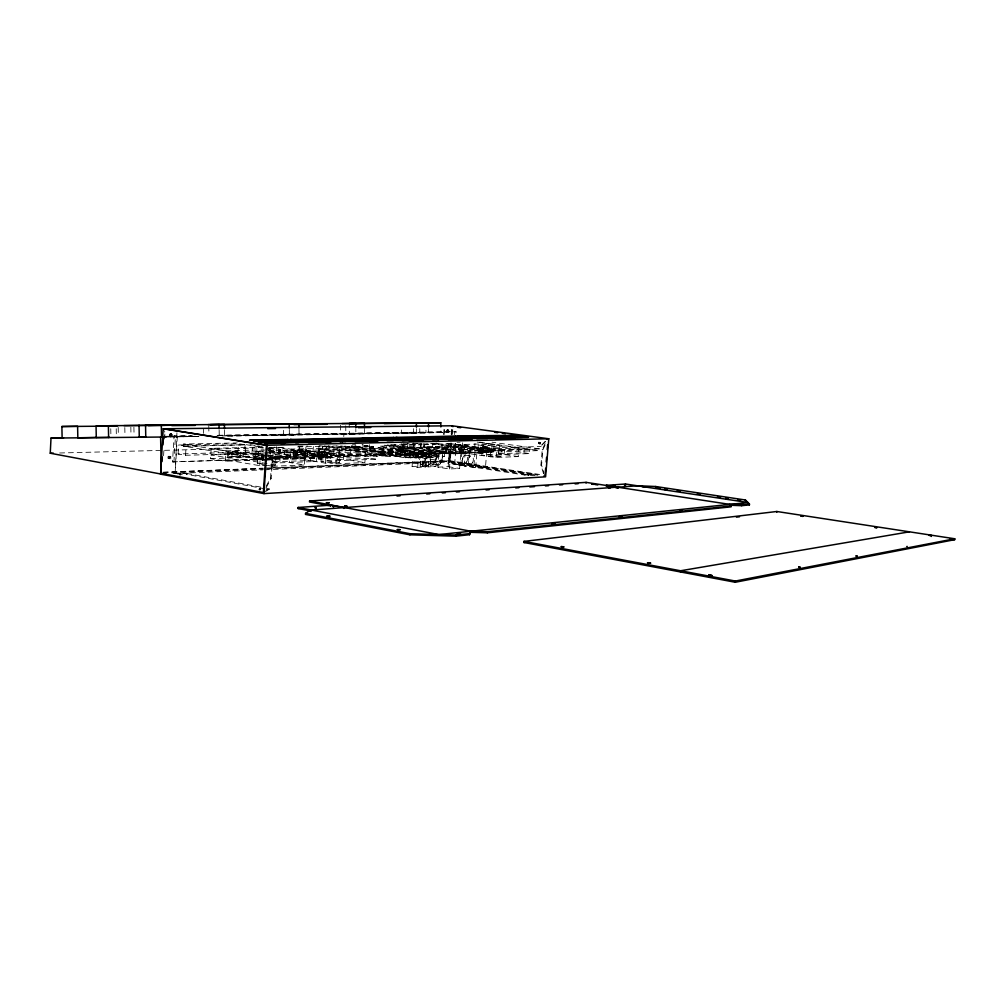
<?xml version="1.0" encoding="UTF-8"?>
<svg xmlns="http://www.w3.org/2000/svg" width="1005" height="1005" viewBox="0 0 1005 1005"><rect width="100%" height="100%" fill="white"/><g stroke="black" fill="none" stroke-linecap="round" stroke-linejoin="round"><path stroke-width="0.75" stroke-dasharray="5 3.75" d="M163.576 455.768L163.941 449.675M164.556 439.009L165.008 431.396M168.011 458.054L168.086 456.798L170.184 456.345L170.925 458.217L170.033 458.87L168.011 458.054L170.033 458.87M169.33 435.504L169.405 434.248L171.516 433.796L172.257 435.68L171.365 436.321L169.33 435.504L171.365 436.321M169.229 458.267L170.184 456.345M170.548 435.705L171.516 433.796M168.827 458.657L169.795 456.747L168.978 456.132M170.147 436.132L171.114 434.223L170.297 433.595M263.26 459.122L172.533 461.885L174.066 435.969L191.314 435.705M173.915 462.137L175.448 436.195L174.066 435.969M176.93 432.766L175.209 472.011L177.533 432.866M178.111 453.971L178.639 445.001L238.499 443.695L245.911 444.901L245.358 453.531L185.561 455.278L178.111 453.971L237.959 452.288L245.358 453.531M179.556 473.983L179.493 474.888L180.41 473.945C178.237 474.146 181.842 473.531 180.787 474.925M179.707 474.825L179.769 473.92M179.933 474.963L179.983 474.059M180.573 474.988L180.624 474.084M274.064 447.175L327.919 455.818L327.781 457.878L265.797 460.014L183.413 446.12L183.538 444.059L237.18 442.916M185.561 455.278L186.101 446.258L178.639 445.001M264.88 488.819L186.792 474.36L186.842 473.456L171.39 472.802M266.564 459.8L225.359 461.22L210.573 458.657L211.213 448.356L258.637 447.175L264.516 448.13M225.359 461.22L226.012 450.83L211.213 448.356M263.436 456.069L243.323 452.715L227.607 453.167L227.18 460.051L259.717 465.667L275.345 465.064L275.81 458.129L264.981 456.333M228.349 456.308L228.65 451.396L237.368 451.157L240.899 451.748L240.584 456.647L228.349 456.308L240.584 456.647M231.891 456.911L232.193 451.986L228.65 451.396M237.054 456.044L237.368 451.157M237.959 452.288L238.499 443.695M243.323 452.715L242.883 459.524L275.345 465.064M267.544 452.878L251.991 453.33L244.592 452.099L245.057 444.976M251.991 453.33L252.544 444.738M266.966 460.315L253.599 458.921L253.913 453.984L267.029 455.127M256.061 451.069L255.71 456.509L261.589 457.501L261.953 452.036L256.061 451.069L266.614 450.78M266.476 465.215L257.418 463.669L258.097 453.28L264.189 453.104M263.938 459.8L257.883 458.783L258.637 447.175M259.717 465.667L260.182 458.657L227.607 453.167M259.102 489.724L260.006 488.732L260.232 489.837L259.102 489.724L260.232 489.837M259.579 489.812L259.164 488.782M259.943 489.686L260.006 488.732M262.694 460.466L263.021 455.504L253.913 453.984M263.373 492.337L269.478 489.674L269.541 488.732L266.476 488.166M266.275 486.093L270.533 478.166L271.802 458.908L268.8 451.823M266.25 487.538L271.224 478.292L272.493 459.021L268.888 450.516M268.084 459.75L272.669 459.587L273.322 449.562L265.986 448.368M267.996 465.478L272.518 466.257L273.209 455.793L265.659 454.536M316.676 456.71L280.106 457.928L279.779 462.828L273.775 461.81L274.101 456.923L310.708 455.742L316.676 456.71L316.349 461.471L268.096 463.267M275.86 456.559L319 455.165L319.653 445.667L334.163 447.929L333.484 457.501L290.483 458.984L275.86 456.559L276.501 446.735M269.126 457.25L284.176 456.76L284.541 451.396M290.118 452.351L289.427 462.476L304.44 465.001L305.143 454.775L290.118 452.351L265.722 453.067M290.483 458.984L291.149 449.084L334.163 447.929M293.598 451.283L293.159 457.828L325.306 463.129L339.451 462.589L339.916 455.994L307.844 450.881L293.598 451.283L325.771 456.471L339.916 455.994M293.498 454.298L293.812 449.612L301.714 449.398L305.219 449.951L304.892 454.624L293.498 454.298L304.892 454.624M297.003 454.876L297.317 450.177L305.219 449.951M281.965 451.057L299.101 450.567L299.377 446.459M301.399 454.059L301.714 449.398M363.081 444.537L362.73 450.102L313.02 451.547L305.708 450.378L305.985 446.295M269.089 452.828L306.412 451.748L306.789 446.245M307.844 450.881L307.404 457.35L339.451 462.589M273.775 461.81L310.382 460.491L310.708 455.742M313.02 451.547L313.397 446.082M317.781 456.773L318.108 452.074L321.989 451.961L330.972 453.393L330.645 458.104L317.781 456.773L330.645 458.104M326.437 446.295L326.223 449.398L322.618 449.499L318.811 448.896L319.025 445.793M318.887 449.336L318.522 454.524L324.339 455.453L344.878 454.788L345.243 449.675L339.451 448.77L318.887 449.336L324.703 450.253L345.243 449.675M320.984 461.308L321.663 451.421L350.758 450.567L365.581 452.878L364.878 462.614L335.884 463.757L320.984 461.308L376.636 459.235L376.963 454.7L371.084 453.783L337.868 454.863L337.542 459.511L343.459 460.466L343.785 455.805L376.963 454.7M321.675 456.647L321.989 451.961M318.811 448.896L322.429 448.795L322.643 445.705M322.618 449.499L322.831 446.383M324.339 455.453L324.703 450.253M325.306 463.129L325.771 456.471M326.763 458.23L327.09 453.506L330.972 453.393M331.487 457.752L331.637 455.692L387.804 453.845L387.654 455.805L331.487 457.752L282.292 449.813M335.884 463.757L336.587 453.795L321.663 451.421M339.451 448.77L339.087 453.871L344.878 454.788M343.773 436.585L343.986 433.519L448.67 432.452L224.793 436.057M350.758 450.567L350.067 460.24L364.878 462.614M351.486 446.057L351.423 446.886L356.901 447.728L359.991 447.64L360.041 446.81L351.486 446.057L356.963 446.898L356.901 447.728M354.564 445.969L354.501 446.798L359.991 447.64M305.708 450.378L355.506 448.984L355.783 445.052M415.027 444.047L414.688 448.582L369.137 449.913L361.926 448.795L362.265 444.11M364.162 446.76L364.237 445.692L367.29 445.617L373.408 446.547L373.332 447.602L364.162 446.76L373.332 447.602M367.214 446.672L367.29 445.617M373.144 451.509L373.219 450.441L371.762 450.491L371.687 451.547L369.023 451.145L369.513 444.675M369.89 449.851L370.003 448.331L380.845 448.029L393.143 449.901L393.03 451.421L382.227 451.748L382.34 450.215L393.143 449.901M370.28 447.69L370.355 446.622L373.408 446.547M337.542 459.511L370.757 458.305L371.084 453.783M402.766 451.81L380.757 452.099L380.531 455.152L382.704 455.491L402.54 454.813L402.766 451.81L374.538 452.049L374.601 451.107L382.051 450.881L385.367 451.383L385.304 452.325M377.855 452.564L377.93 451.609L385.367 451.383M378.081 453.33L377.981 454.813L390.179 456.71L401.096 456.333L401.209 454.85L389.036 452.979L378.081 453.33L390.292 455.227L390.179 456.71M421.271 443.393L420.793 449.712L396.272 450.466L378.345 447.74L378.458 446.22L386.737 446.006L404.613 448.682L404.5 450.215L378.458 446.22M380.845 448.029L380.732 449.536L393.03 451.421M382.051 450.881L381.975 451.81L374.538 452.049M382.704 455.491L382.93 452.438L380.757 452.099M386.737 446.006L386.624 447.514L378.345 447.74M389.036 452.979L388.935 454.448L401.096 456.333M424.575 447.828L440.077 448.217L440.165 447.2L390.417 448.532L390.681 444.939L400.065 444.7M328.195 445.856L391.573 455.68L391.711 453.72L493.367 450.366L493.229 452.162L446.584 453.783L386.071 444.725M407.289 451.082L407.025 454.7L391.736 452.363L392 448.77M462.589 442.841L462.25 447.187L455.24 446.17L408.671 447.627L408.407 451.245L395.581 449.147L395.857 445.316M444.675 452.954L444.411 456.446L405.844 457.865L395.417 456.245L395.681 452.652L434.361 451.408L450.567 453.946L460.78 453.594L459.612 468.481L449.386 468.971L437.904 467.162L439.059 452.225M396.272 450.466L396.385 448.921M408.093 450.303L399.186 449.511L399.123 450.403L404.952 451.283L405.015 450.391L408.093 450.303L408.017 451.195M400.606 451.471L400.392 454.474L402.54 454.813M450.353 449.939L401.711 451.421L401.485 454.423L448.984 453.268L450.617 446.434L430.58 443.507M402.201 450.303L402.264 449.423M402.917 450.253L403.307 445.127M403.872 454.788L404.098 451.785L423.092 451.182L422.866 454.134L420.492 453.783L420.718 450.83L423.092 451.182M404.186 457.112L404.538 452.413L416.786 453.23L416.434 457.928L404.186 457.112L416.434 457.928M405.844 457.865L406.12 454.247L395.681 452.652M407.917 443.004L407.578 447.514L361.926 448.795M401.033 443.833L409.688 445.115L409.801 443.708M409.801 456.911L410.153 452.225L416.786 453.23M410.831 458.142L411.183 453.418M413.558 442.866L413.218 447.363L424.989 448.28M412.1 466.483L413.08 453.569L421.108 453.305L426.673 454.147L425.693 466.998L417.678 467.363L412.1 466.483L420.14 466.119L425.693 466.998M395.581 449.147L413.495 448.619L413.872 443.582M413.432 457.225L413.784 452.552L417.339 452.426L421.598 453.079L421.246 457.752L413.432 457.225L416.987 457.099L417.339 452.426M415.97 456.71L416.321 452.062L428.218 452.828L427.866 457.476L415.97 456.71L427.866 457.476M417.691 457.878L418.042 453.192L421.598 453.079M417.678 467.363L418.658 454.423L426.673 454.147M420.329 448.418L420.668 443.896M420.14 466.119L421.108 453.305M421.56 456.509L421.912 451.873L428.218 452.828M422.301 457.69L422.653 453.016M422.615 465.968L430.215 465.629L431.195 452.928L436.899 453.783L435.919 466.521L428.331 466.873L422.615 465.968L423.595 453.18L433.482 452.74L433.13 457.363L424.939 456.81L425.291 452.175L433.482 452.74M422.829 443.934L426.937 444.537L427.037 443.142M424.939 456.81L428.632 456.685L428.984 452.062M429.311 448.532L429.386 447.514L424.663 446.81L440.165 447.2M428.331 466.873L429.311 454.034L436.899 453.783M429.437 457.501L429.788 452.853L425.291 452.175M423.231 447.589L432.602 447.326L432.879 443.858L423.494 444.097M391.736 452.363L433.896 451.019L434.16 447.552L432.602 447.326M395.417 456.245L434.097 454.888L434.361 451.408M435.441 446.509L435.366 447.527L440.077 448.217M436.132 442.916L436.032 444.298L426.937 444.537M441.27 451.232L474.473 450.165L475.126 441.811L488.97 443.77L488.292 452.175L455.265 453.318L441.27 451.232L441.836 444.009M442.841 443.871L442.087 461.144L443.419 443.946M443.569 434.499L444.059 428.243M444.147 434.575L444.625 428.318M445.177 449.524L445.856 447.979L446.999 448.142L446.836 450.177L445.177 449.524L446.836 450.177M446.597 431.321L447.263 429.788L448.418 429.939L448.255 431.987L446.597 431.321L448.255 431.987M446.32 449.687L445.856 447.979M447.74 431.484L447.263 429.788M446.584 453.783L446.735 451.911L398.621 444.763M535.037 475.503L524.648 475.038L447.954 463.192L449.725 460.717M437.904 467.162L448.167 466.697L449.323 451.886L460.78 453.594M450.479 443.569L449.097 461.358L537.763 474.95M451.207 434.273L451.697 428.067M264.516 469.8L449.511 462.061L451.006 442.79M451.609 435.052L452.087 428.871M449.386 468.971L450.567 453.946M451.622 443.745L450.29 460.805L268.26 468.091M452.351 434.424L452.84 428.218M453.896 443.532L453.192 452.464L265.044 458.783M454.587 434.612L454.825 431.635L456.119 431.811L455.881 434.788M453.682 463.858L454.574 463.946L453.682 463.858C453.318 461.71 455.617 461.986 454.247 463.845M455.19 443.72L454.486 452.652L264.818 459.059M453.757 463.82L453.883 462.35M455.24 446.17L455.466 443.28M454.097 463.921L453.795 462.401M455.265 453.318L455.943 444.65L488.97 443.77M454.624 464.461L455.592 452.024L463.217 451.773L469.348 452.665L468.355 465.064L460.755 465.403L454.624 464.461L462.25 464.122L463.217 451.773M458.293 449.21L458.607 445.115L464.662 444.951L467.991 445.429L467.664 449.511L458.293 449.21L467.664 449.511M459.687 452.237L460.139 446.522L471.006 446.207L501.533 450.604L501.068 456.358L490.327 456.773L459.687 452.237L470.554 451.873L501.068 456.358M461.634 449.7L461.961 445.592L467.991 445.429M460.755 465.403L461.735 452.928L469.348 452.665M464.335 449.021L464.662 444.951M464.122 465.918L465.265 451.333L476.86 453.029L486.646 452.69L485.478 467.25L475.692 467.714L464.122 465.918L473.945 465.478L485.478 467.25M470.554 451.873L471.006 446.207M473.945 465.478L475.101 451.006L486.646 452.69M475.692 467.714L476.86 453.029M478.217 444.939L477.852 449.474L483.392 450.278L499.171 449.775L499.535 445.278L494.033 444.499L478.217 444.939L483.769 445.73L499.535 445.278M480.026 451.358L480.352 447.25L483.33 447.162L491.872 448.393L491.533 452.501L480.026 451.358L491.533 452.501M481.822 455.353L482.526 446.71L504.837 446.057L518.907 448.042L518.203 456.584L496.018 457.451L481.822 455.353L529.421 453.582L529.761 449.612L524.183 448.82L498.794 449.65L498.467 453.707L518.203 456.584M482.99 451.258L483.33 447.162M483.392 450.278L483.769 445.73M488.581 452.602L488.907 448.481L491.872 448.393M490.327 456.773L490.792 450.956L501.533 450.604M474.712 447.137L441.522 448.117L455.516 450.177L493.669 448.984L494.033 444.499M496.018 457.451L496.721 448.745L518.907 448.042M504.133 454.536L504.837 446.057M498.467 453.707L523.856 452.79L524.183 448.82M524.648 475.038L524.711 474.272L448.016 462.463M527.901 475.315L528.077 473.744L529.007 473.82L528.831 475.403L527.901 475.315L528.881 475.352M528.077 473.744L528.341 475.378L528.567 473.757M437.075 443.431L496.583 452.049L539.358 450.579L539.497 448.858L492.023 442.2M543.567 473.707L540.929 465.114L542.223 449.75L546.418 440.667M544.635 475.239L541.557 465.215L542.851 449.838L546.456 442.049M545.162 441.371L540.527 446.383L546.72 440.454M447.954 463.192L449.675 461.446M446.999 448.142L445.265 448.506M445.692 450.014L447.439 449.65M448.418 429.939L446.672 430.303M447.112 431.823L448.846 431.459M265.885 490.314L269.541 488.732M260.483 488.819L259.642 488.87M171.554 472.79L265.27 468.933M266.828 468.858L449.574 461.345L537.311 474.787M173.061 473.619L262.958 469.863M162.948 472.237L263.046 468.179M264.604 468.116L449.16 460.629L542.461 474.9M163.4 472.35L262.016 468.343M272.518 466.257L304.44 465.001M257.418 463.669L266.564 463.33M391.573 455.68L442.665 453.908L381.712 444.775M269.038 457.752L327.919 455.818M539.497 448.858L496.721 450.265L449.411 443.444M253.599 458.921L257.883 458.783M260.182 458.657L263.297 458.544M269.554 458.343L275.81 458.129M529.761 449.612L504.422 450.454L493.669 448.984M172.533 461.885L263.473 458.833M263.021 455.504L267.292 455.366L258.197 453.858M266.802 456.144L225.585 457.451L210.811 454.926L258.222 453.519M268.322 456.107L365.581 452.878M210.573 458.657L257.996 457.124L263.863 458.117M319.238 451.722L276.086 453.004L290.721 455.391M369.023 451.145L370.493 451.094L370.569 450.039L369.111 450.077M268.599 448.243L275.194 454.511L541.155 446.471M232.193 451.986L240.899 451.748M244.592 452.099L263.285 451.584M269.516 451.408L280.408 451.094M269.478 451.823L277.003 451.609M390.417 448.532L421.673 447.64M426.535 448.23L462.25 447.187M409.688 445.115L421.874 444.8M337.982 447.225L360.041 446.81M226.012 450.83L264.164 449.8M265.697 449.763L273.322 449.562M343.044 448.016L362.868 447.476L357.83 446.697M268.121 450.743L278.674 450.454L278.322 455.793L284.176 456.76M298.083 446.207L307.329 445.969M352.403 444.8L355.456 444.725M457.024 442.263L460.051 442.187M403.394 443.846L418.934 443.469M59.647 452.991L263.247 447.828M269.516 447.665L286.739 447.238M297.706 446.961L336.863 445.969M401.623 444.65L421.937 444.135M186.101 446.258L245.911 444.901M183.413 446.12L244.705 444.725M161.541 437.037L198.965 436.446L164.192 436.848M165.297 437.024L198.173 436.497M217.985 435.291L454.825 431.635M163.815 436.333L192.696 435.931M217.093 435.492L456.119 431.811M222.268 435.919L425.994 432.703L425.932 428.532M164.23 436.597L198.751 436.27M195.334 436.346L164.795 436.635L164.682 430.969M177.47 473.971L186.792 474.36M524.711 474.272L538.064 474.875M474.687 447.451L488.543 449.135M319.213 452.087L333.735 454.034M447.778 430.291L448.934 430.442M542.223 449.75L542.851 449.838M479.636 442.15L539.358 450.579M268.498 455.34L272.908 455.956M482.526 446.71L496.721 448.745M523.856 452.79L529.421 453.582M480.352 447.25L488.907 448.481M447.539 443.444L455.943 444.65M458.607 445.115L461.961 445.592M446.006 443.532L493.367 450.366M460.139 446.522L490.792 450.956M433.645 443.519L493.229 452.162M474.473 450.165L488.292 452.175M416.296 443.456L424.927 444.713M446.371 448.469L447.514 448.632M455.592 452.024L461.735 452.928M540.929 465.114L541.557 465.215M465.365 455.165L471.157 456.019M394.035 444.775L442.803 452.036M433.896 451.019L448.984 453.268M390.681 444.939L414.688 448.582M413.495 448.619L420.793 449.712M423.595 453.18L429.311 454.034M399.186 449.511L405.015 450.391M434.097 454.888L444.411 456.446M413.784 452.552L418.042 453.192M432.992 455.629L438.846 456.509M364.237 445.692L370.355 446.622M401.711 451.421L404.098 451.785M413.08 453.569L418.658 454.423M428.632 456.685L433.13 457.363M422.464 455.994L428.268 456.886M370.003 448.331L382.34 450.215M464.725 463.255L470.516 464.147M344.652 446.044L449.059 462.086L448.808 443.368M449.511 462.061L534.735 475.164M528.504 474.523L528.404 474.611M340.695 445.868L391.711 453.72M336.738 445.969L387.804 453.845M355.506 448.984L362.73 450.102M324.226 445.956L387.654 455.805M432.326 464.247L438.18 465.164M448.167 466.697L459.612 468.481M322.429 448.795L326.223 449.398M430.215 465.629L435.919 466.521M421.811 464.574L427.602 465.491M370.757 458.305L376.636 459.235M337.868 454.863L343.785 455.805M318.108 452.074L327.09 453.506M279.352 447.326L331.637 455.692M299.101 450.567L306.412 451.748M319 455.165L333.484 457.501M250.019 444.612L256.162 445.604M257.707 445.843L262.318 446.597M268.461 447.589L280.759 449.562M246.238 444.687L263.159 447.426M269.315 448.431L277.016 449.675M283.159 450.667L327.781 457.878M171.114 434.223L172.332 434.411M169.405 434.248L170.624 434.436M171.038 435.479L172.257 435.68M275.194 454.511L275.885 454.624L269.29 448.356M310.382 460.491L316.349 461.471M258.097 453.28L264.139 454.285M274.101 456.923L280.106 457.928M183.538 444.059L264.416 457.602M271.802 458.908L272.493 459.021M265.333 458.355L272.669 459.587M169.795 456.747L171.001 456.961M168.086 456.798L169.292 457.011M169.719 458.004L170.925 458.217M270.533 478.166L271.224 478.292M186.842 473.456L264.943 487.877M266.413 489.108L269.478 489.674M133.904 427.188L134.067 435.529M130.838 427.125L131.002 435.642M124.808 427.565L124.959 435.391M118.201 427.427L118.364 435.693M116.216 428.758L116.354 435.793M110.764 428.746L110.939 437.376M224.517 430.203L224.618 436.032L440.906 432.552L440.856 428.344M219.14 430.266L219.241 436.12M208.776 426.082L208.902 433.293M203.437 429.022L203.513 433.369M345.733 425.743L345.846 433.507M340.469 425.115L340.595 434.072L355.883 433.921L355.82 429.399M298.962 429.323L299.05 434.826L273.888 435.14L273.812 431.007M289.302 429.437L289.39 434.989M283.498 430.303L283.573 434.977M419.763 428.607L419.814 432.766M416.447 428.645L416.51 432.941L401.472 433.092L401.422 428.834M413.583 428.683L413.645 432.904M364.551 429.298L364.614 433.783L349.363 433.934L349.225 425.04M428.557 428.494L428.62 432.753M454.712 463.167L453.745 463.129L454.712 463.167M466.584 462.011A4.083 2.475 -81.4 0 0 466.006 455.278A4.083 2.475 -81.4 0 0 462.539 460.34A4.083 2.475 -81.4 0 0 466.584 462.011M472.375 462.89A4.083 2.475 -81.4 0 0 471.797 456.132A4.083 2.475 -81.4 0 0 468.33 461.22A4.083 2.475 -81.4 0 0 472.375 462.89M434.348 462.916A4.347 2.714 -81.3 0 0 433.683 455.742A4.347 2.714 -81.3 0 0 429.914 461.144A4.347 2.714 -81.3 0 0 434.348 462.916M423.846 463.255A4.322 2.726 -81.2 0 0 423.168 456.119A4.322 2.726 -81.2 0 0 419.374 461.496A4.322 2.726 -81.2 0 0 423.846 463.255M440.203 463.82A4.359 2.714 -81.3 0 0 439.549 456.634A4.359 2.714 -81.3 0 0 435.781 462.049A4.359 2.714 -81.3 0 0 440.203 463.82M429.638 464.159A4.334 2.726 -81.2 0 0 428.959 456.999A4.334 2.726 -81.2 0 0 425.19 462.401A4.334 2.726 -81.2 0 0 429.638 464.159"/><path stroke-width="1.5" d="M667.006 489.812L667.081 488.933L666.127 488.782L665.159 488.744L665.084 489.636L667.006 489.812L665.084 489.636M667.069 489.033L665.159 488.744M163.74 437.049L160.612 437.1L161.303 474.109L50.25 453.23L51.016 438.092L63.554 437.891M452.954 426.673L451.873 425.781L548.805 438.77L545.589 476.835L263.976 493.606L160.574 474.146L163.212 428.771L452.325 425.781M162.006 461.647L162.282 457.074M162.986 444.901L163.338 438.808M163.878 429.675L163.928 428.771L267.154 445.29M259.617 442.79L259.679 441.836L257.117 441.421L335.205 440.265L297.731 440.592M260.911 442.991L260.973 442.037L301.789 441.635L260.973 442.037M263.976 493.606L267.129 445.416L163.212 428.771M267.38 444.022L267.443 443.067L264.843 442.652M279.503 450.705L279.993 449.687L279.905 451.031L278.812 450.592L279.905 451.031M279.704 449.901L279.214 450.918M290.257 440.78L287.719 440.378L287.782 439.461L249.441 440.215L290.319 439.851L287.782 439.461M291.525 440.969L291.588 440.052L294.126 440.441L253.273 440.818L291.588 440.052M292.593 440.73L292.656 439.813L327.63 439.122L327.567 440.014M293.862 440.919L293.925 440.002L328.886 439.311L331.411 439.688L331.349 440.579L328.823 440.203L328.886 439.311M300.219 441.911L300.281 440.994M301.5 442.112L301.563 441.182L339.012 440.843L301.563 441.182M311.462 510.05L311.399 511.093L298.02 508.505L298.083 507.487L330.733 505.138L344.012 507.625M617.12 487.915L617.196 487.124L310.369 510.138L305.558 513.354L305.482 514.409L409.914 534.811L455.868 536.168L469.536 534.71L470.905 531.243L309.578 500.993L309.502 501.985L330.431 505.917M310.306 511.168L310.369 510.138M327.329 438.695L362.88 438.419L327.329 438.695L327.266 439.587L349.815 439.135M329.778 439.964L329.841 439.072M327.831 517.198L327.894 516.13L326.801 515.917L329.69 515.992L329.615 517.047L327.077 516.796M328.522 516.834L328.597 515.779M329.276 517.223L329.69 515.992M330.658 506.143L330.733 505.138M336.474 440.454L336.411 441.346L325.783 441.584M340.23 441.936L340.293 441.032L342.843 441.421L305.407 441.785L340.293 441.032M374.099 440.956L374.174 440.09L341.223 440.793L341.147 441.685L345.858 441.584M342.429 441.886L342.491 440.981L377.955 440.655L342.491 440.981M343.886 508.442L343.961 507.437M344.652 507.11C344.929 504.347 349.69 507.362 344.728 506.118M345.042 505.955L344.966 506.96L346.323 506.985L346.398 505.992M345.695 507.311L345.77 506.306M347.064 507.349L347.127 506.344M364.074 439.474L364.137 438.607L366.637 438.971L366.574 439.838M367.817 440.027L367.88 439.16L370.393 439.524M368.647 439.801L368.709 438.934L399.952 438.293L366.222 438.557L368.709 438.934M369.903 439.989L369.966 439.11L403.671 438.833L334.879 439.838L367.88 439.16M375.43 440.278L375.368 441.145L354.979 441.597M376.184 440.919L376.247 440.039L407.414 439.373L373.332 439.7M377.44 441.107L377.503 440.228L442.627 439.235L410.63 439.524M393.709 438.243L393.772 437.401L396.234 437.753L396.171 438.607L379.626 438.532M398.156 438.557L398.219 437.715L427.854 437.137L395.756 437.363L398.219 437.715M399.387 438.745L399.45 437.904L431.522 437.652L399.45 437.904M390.204 439.549L401.133 439.323L401.196 438.482M404.864 439.863L404.927 439.022M405.58 439.637L405.643 438.796L435.215 438.18L403.168 438.431L405.643 438.796M406.824 439.826L406.887 438.971L438.909 438.708L438.846 439.537L432.64 439.675M402.377 440.554L411.171 439.926L377.503 440.228M413.08 440.73L413.143 439.876M409.914 534.811L410.002 533.705L305.558 513.354M429.009 438.13L429.072 437.301M420.831 439.524L436.384 439.185L436.446 438.356M460.767 437.477L460.83 436.673L489.938 436.472L460.83 436.673M461.421 437.853L461.483 437.049L459.059 436.71L430.944 437.263L461.483 437.049M462.627 438.017L462.689 437.213L465.127 437.552M463.192 437.816L463.255 437.012M455.868 536.168L455.956 535.062L469.624 533.617L470.905 531.243L487.4 531.745L731.188 505.98L731.1 506.822L487.312 532.813L470.817 532.311M464.411 437.979L464.473 437.175L521.394 436.384L492.827 436.597M468.129 437.69L497.174 437.464L468.129 437.69L468.054 438.494L488.43 438.054M468.732 438.871L468.795 438.067L466.345 437.728L438.306 438.318L468.795 438.067M469.951 439.047L470.013 438.243L472.476 438.582L442.012 438.846L470.013 438.243M470.503 438.833L470.566 438.029M471.722 439.009L471.785 438.205L528.58 437.351L500.075 437.59L500.013 438.381L502.437 438.708L502.5 437.929M469.536 534.71L469.624 533.617M483.882 436.421L483.945 435.642L486.345 435.969L486.282 436.76M487.475 436.924L487.538 436.145M488.028 435.944L485.641 435.617L514.259 435.416L485.578 436.396L502.575 436.044M489.171 436.886L489.234 436.107L517.826 435.906L489.234 436.107M491.081 437.414L491.144 436.635L493.556 436.961L493.493 437.753M494.699 437.916L494.762 437.137M487.312 532.813L487.4 531.745M495.239 436.936L495.176 437.715L492.764 437.376L508.166 437.062M496.382 437.879L496.445 437.1L524.974 436.874L496.445 437.1M498.329 438.419L498.392 437.627L500.817 437.966L500.754 438.745L495.201 438.482M515.389 436.346L515.452 435.58M522.587 436.547L522.525 437.313L516.369 437.451M523.869 542.486L523.957 541.394L776.827 511.495L954.75 538.768L954.649 539.685L735.271 582.259L523.869 542.486L526.972 542.122M540.049 443.72C537.612 441.936 542.311 444.474 538.868 442.464M547.712 438.695L547.022 439.373M545.263 472.865L545.665 468.204M546.192 461.986L546.582 457.325M547.235 449.562L547.637 444.901M586.041 483.141L586.103 482.362L729.793 504.397L741.74 504.862L749.466 504.045L749.391 504.874L741.652 505.691L729.705 505.226L729.793 504.397L731.188 505.98M606.254 486.144L606.317 485.365L625.474 483.995L747.946 502.513L438.858 534.56L298.083 507.487M609.168 487.727L608.339 486.684L610.211 487.651L608.226 487.576M610.161 487.764L610.286 486.86L609.244 486.935M617.799 488.015L617.861 487.237L637.936 485.742L655.637 486.508L745.446 500L749.466 504.045M625.412 484.762L625.474 483.995M655.574 487.274L655.637 486.508M666.039 489.787L666.127 488.782M708.751 575.086L710.309 575.639L710.183 576.832L708.676 576.556L708.751 575.086L710.221 575.099L711.728 575.375L711.666 576.845M710.221 575.099L710.108 576.292L708.676 576.556M711.615 576.581L711.728 575.375M727.067 498.191L726.992 498.995L725.974 498.832L726.012 497.915L728.035 498.216L726.012 497.915M725.974 498.832L726.992 497.952M727.997 498.103L727.959 499.02L726.904 498.744M741.564 504.598L741.652 503.781L742.833 503.894L743.386 504.874L741.024 504.661L743.386 504.874M741.652 505.691L741.652 503.781M742.745 504.711L742.833 503.894M735.271 582.259L735.384 581.041L954.75 538.768M742.846 504.937L743.461 504.058M745.371 500.804L745.446 500M776.752 512.349L776.827 511.495M931.334 536.456L931.434 535.552L929.148 535.338L931.434 535.552M279.302 449.574L279.541 450.026M683.551 571.418L680.46 571.958L680.573 570.765L909.45 531.821M736.414 517.148L739.517 516.784M443.356 535.188L435.705 535.075M298.02 508.505L301.123 508.279M609.193 485.93L613.615 485.616M397 496.018L400.116 495.804M426.685 493.995L429.801 493.782M442.3 492.927L445.429 492.714M456.358 491.973L459.486 491.759M486.043 489.95L489.171 489.736M515.728 487.928L518.856 487.714M529.798 486.973L534.484 486.646M545.414 485.905L548.542 485.691M559.471 484.95L562.599 484.737M575.099 483.882L578.227 483.669M309.578 500.993L586.103 482.362M545.011 475.968L543.944 475.905M161.34 473.204L160.624 473.242L263.36 492.513L266.451 445.303L548.805 438.77M160.574 474.146L166.001 473.92M50.25 453.23L53.378 453.155M258.587 442.338L266.237 442.175M292.279 441.635L295.332 441.559L295.395 440.642L297.957 441.044L259.34 441.635M297.668 441.509L314.377 441.157M340.821 440.605L363.32 440.127M404.663 439.248L410.882 439.122M439.235 438.519L459.511 438.092M478.531 437.678L481.671 437.615M438.909 438.708L406.887 438.971M262.682 442.715L305.658 442.238L267.443 443.067M276.212 442.652L299.163 442.162M340.117 441.27L346.109 441.145M393.947 440.102L373.672 440.542L373.734 439.675L376.247 440.039M505.603 437.678L508.681 437.615M500.817 437.966L471.785 438.205M295.608 442.69L298.673 442.627M387.088 440.68L393.332 440.542M476.759 438.695L487.727 438.456M264.78 443.607L284.666 443.167M308.384 442.64L329.615 442.162M412.125 440.328L423.005 440.09M448.18 439.537L468.405 439.084M500.013 438.381L513.831 438.067M281.136 443.708L284.189 443.645M326.11 442.69L330.658 442.589M370.054 441.698L376.335 441.559M414.625 440.693L422.389 440.517M459.976 439.675L469.297 439.461M503.97 438.683L514.711 438.431M393.772 437.401L362.478 438.004L396.234 437.753M483.945 435.642L457.2 436.17L486.345 435.969M364.137 438.607L331.097 439.26L366.637 438.971M275.458 440.63L287.719 440.378M291.588 440.303L299.189 440.152M397.251 438.167L400.367 438.105M430.341 437.502L452.237 437.062M331.411 439.688L293.925 440.002M462.689 437.213L434.625 437.791L493.556 436.961M62.122 437.941L61.883 426.522L77.599 426.258L77.837 437.803L96.505 437.414M108.615 437.527L108.377 425.743L195.121 424.801M145.775 437.188L145.549 425.128L161.315 424.864L161.541 437.037L51.016 438.092M110.713 425.869L96.053 426.107L96.279 437.514L109.47 437.389M148.313 425.618L195.397 424.851M208.06 424.613L219.04 424.424L219.115 428.808M210.309 424.613L224.416 424.386L224.492 428.758M273.699 424.135L298.874 423.821L298.937 427.954M341.964 423.595L355.732 423.381L355.795 427.904M349.2 423.557L364.451 423.319L364.526 427.803M401.334 423.155L440.78 422.741L440.843 426.937M384.237 423.595L419.688 423.055L349.112 423.608M440.78 422.741L145.549 425.128M145.499 437.15L139.268 437.25L139.042 425.241M267.694 428.632L275.508 428.545M358.283 427.64L370.77 427.502M218.927 424.613L327.153 423.771M108.377 425.743L117.748 425.668M123.992 425.618L164.581 425.303M61.883 426.522L116.618 426.07M171.78 425.618L195.284 425.416M294 424.613L326.901 424.336M710.309 575.639L711.779 575.651M327.894 516.13L329.339 516.168M410.002 533.705L455.956 535.062M608.276 487.463L609.269 487.5M642.296 486.696L646.717 486.897M741.74 504.007L742.921 504.108M457.589 427.301L460.667 427.715M494.598 432.288L497.676 432.703M502.299 433.331L505.389 433.745M539.12 442.728L540.389 442.904M540.338 443.444L539.082 443.268L539.798 443.456M464.473 437.175L466.898 437.514M436.384 439.185L438.846 439.537M401.133 439.323L403.608 439.688M408.608 440.416L411.108 440.78M369.966 439.11L372.478 439.486M374.174 440.09L338.672 440.404L341.223 440.793M657.119 487.513L660.21 487.978M677.244 490.541L680.335 491.005M697.37 493.568L700.472 494.033M717.495 496.608L720.598 497.073M737.632 499.636L740.723 500.101M327.63 439.122L290.118 439.424L292.656 439.813M606.317 485.365L618.289 487.199L618.226 487.99L615.223 487.526M594.922 484.511L597.875 484.963M608.239 486.558L611.203 487.01M950.114 538.982L954.649 539.685M280.382 450.001L279.013 449.788L280.345 450.68M523.957 541.394L735.384 581.041M907.251 546.431L906.736 546.532M747.858 503.329L749.391 504.874M289.201 423.896L289.277 428.055M416.372 422.917L416.434 427.213M428.482 422.829L428.545 427.075M423.896 446.082C423.733 448.255 425.354 445.19 423.896 446.082M622.007 516.721L619.281 516.645L622.007 516.721M593.704 484.31L591.719 484.234L593.704 484.31M554.861 523.756L551.896 523.693L554.861 523.756M400.254 529.66L397.314 529.597L400.254 529.66M329.125 502.776L326.424 502.701L329.125 502.776M798.724 566.883L799.993 567.109L798.724 566.883M856.034 555.979L857.252 556.18L856.034 555.979M648.288 562.687L647.434 562.825L650.763 563.152L648.288 562.687M874.677 527.386L876.762 527.713L874.677 527.386M561.82 546.557L560.928 546.67L564.094 546.971L561.82 546.557M800.985 516.067L802.932 516.369L800.985 516.067M460.491 533.755L457.426 533.454L460.491 533.755M315.13 507.776L316.173 507.977L315.13 507.776M332.743 506.457L333.786 506.646L332.743 506.457M614.13 485.968L615.073 486.118L614.13 485.968M624.545 485.214L625.487 485.352L624.545 485.214M455.428 436.195L427.276 436.748L457.84 436.534L455.428 436.195M680.8 510.213C676.717 510.176 684.92 510.942 680.8 510.213"/></g></svg>
